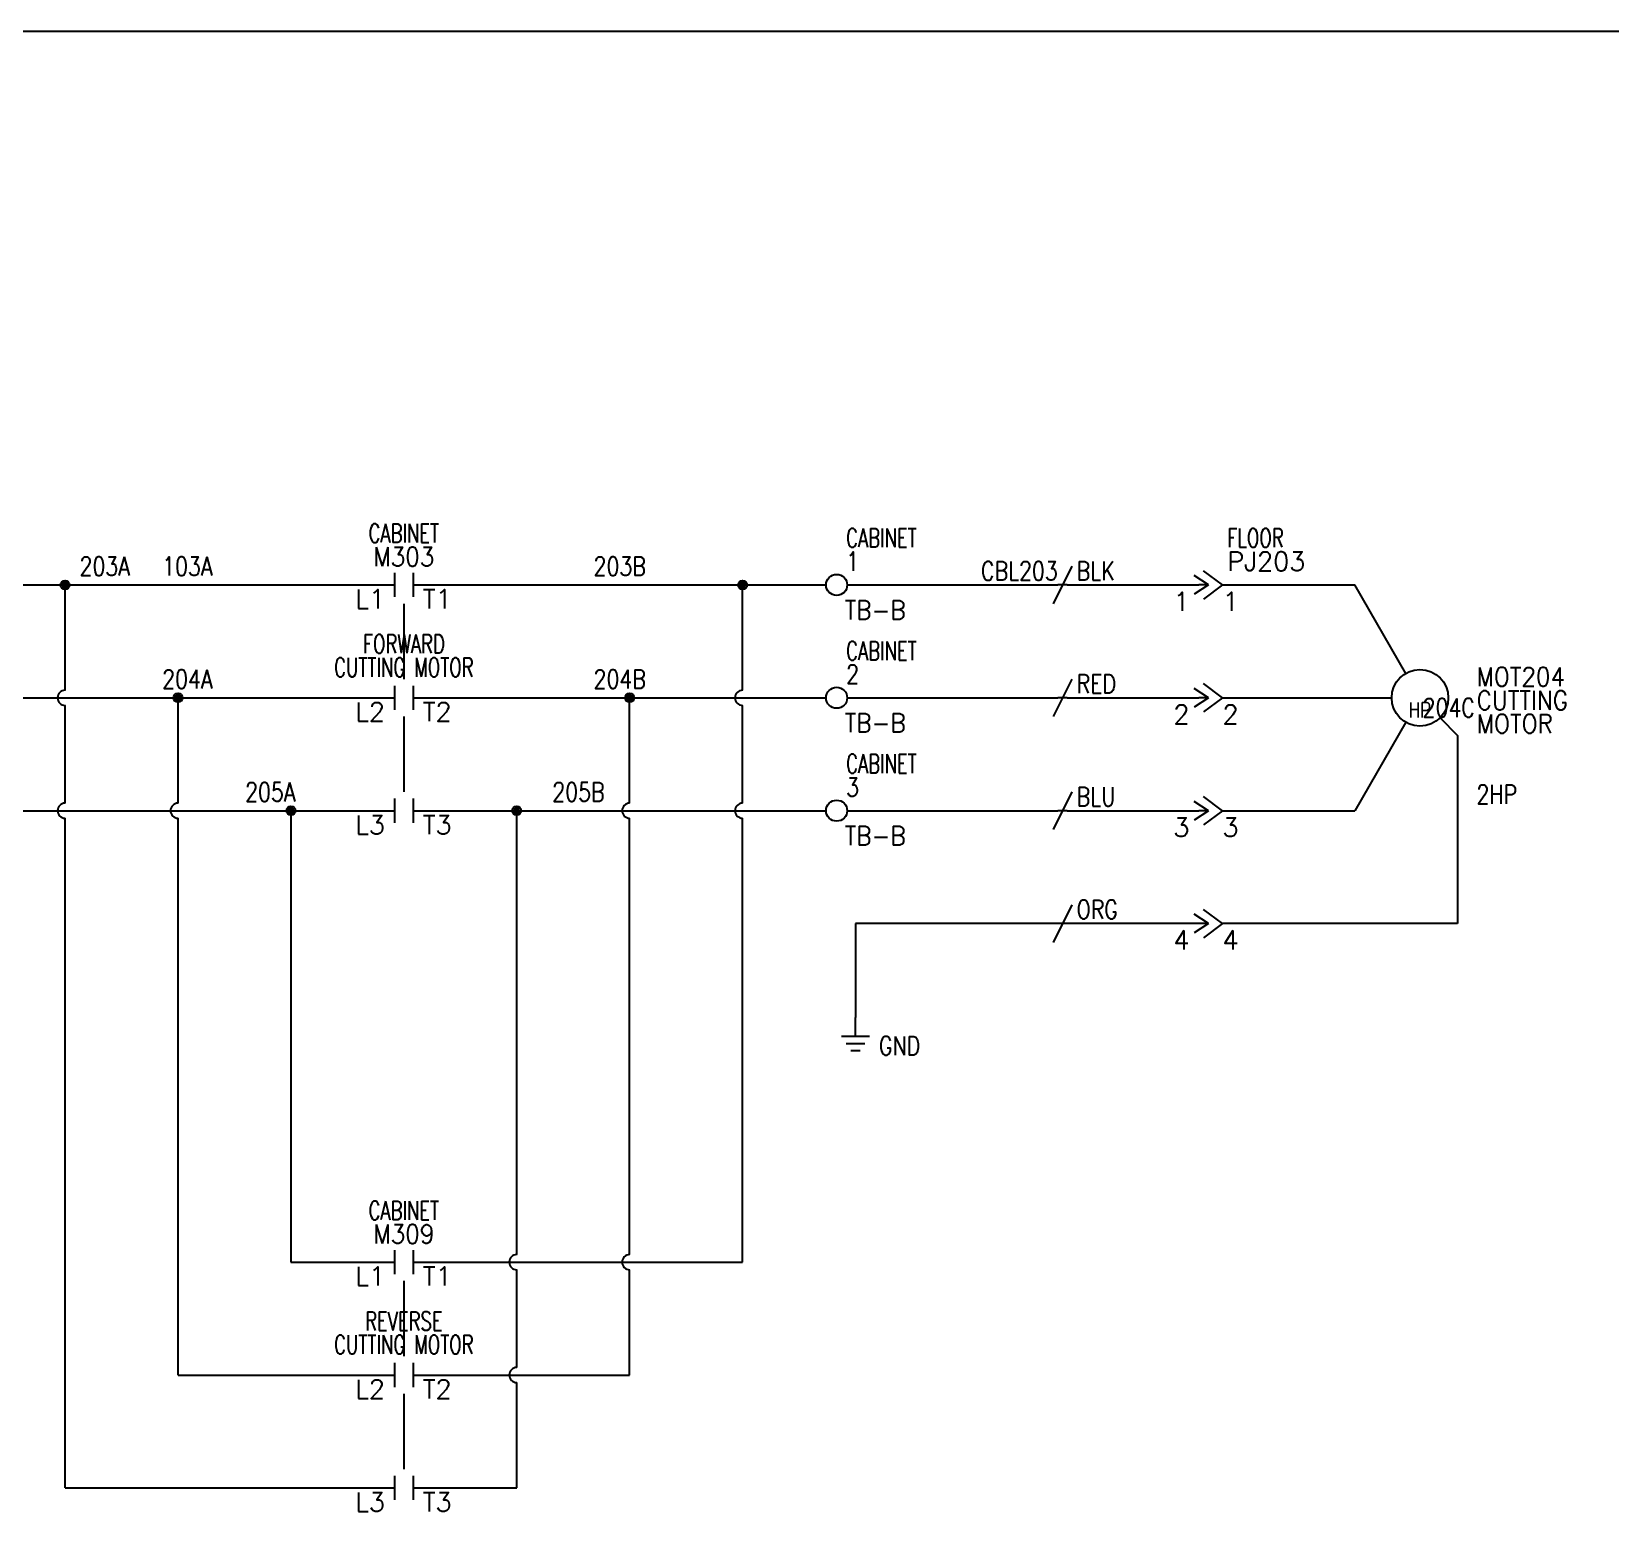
# Model space of a CAD drawing. Header units: inches. Extents: x 0 to 33.7, y 0 to 22.4.
# Drawn here: x 6.78 to 17.26, y 12.59 to 22.43 of the extents above; entities that cross this region are included whole.
import ezdxf
from ezdxf.enums import TextEntityAlignment as Align

# ---------------------------------------------------------------- set-up
doc = ezdxf.new("R2010")
doc.units = ezdxf.units.IN
doc.header["$MEASUREMENT"] = 0
for name, color, linetype in [('BLK_14AWG', 252, 'Continuous'), ('BLU_14AWG', 5, 'Continuous'), ('DESC', 1, 'Continuous'), ('DESCCHILD', 20, 'Continuous'), ('LINK', 9, 'Continuous'), ('LOC', 8, 'Continuous'), ('MISC', 5, 'Continuous'), ('ORG_14AWG', 40, 'Continuous'), ('RED_14AWG', 1, 'Continuous'), ('SYMS', 7, 'Continuous'), ('TAGS', 5, 'Continuous'), ('TERMS', 6, 'Continuous'), ('TITLE', 7, 'Continuous'), ('WIRENO', 3, 'Continuous')]:
    doc.layers.add(name, color=color, linetype=linetype)
doc.styles.add('ITALIC', font='ITALIC')
doc.styles.add('SIMPLEX', font='SIMPLEX')
doc.styles.add('WD', font='romans.shx')

# ---------------------------------------------------------------- blocks, each defined once
blk = doc.blocks.new('ACADE D Titleblock')
blk.add_line((33.469, 22.427), (0, 22.427))
at = {"layer": 'TITLE', "style": 'SIMPLEX'}
blk.add_attdef('CAD#', (33.701, 1.677), '', height=0.0938, rotation=90, dxfattribs=at)
at = {"layer": 'TITLE', "style": 'ITALIC'}
for tag, height, p in [('TITLE#1', 0.125, (30.281, 1.755)), ('TITLE#2', 0.125, (30.281, 1.552)), ('TITLE#3', 0.125, (30.281, 1.35)), ('TITLE#4', 0.125, (30.281, 1.147)), ('DWG#', 0.2, (31.121, 0.66)), ('SH#', 0.2, (31.541, 0.187)), ('SHTS', 0.2, (32.92, 0.187))]:
    blk.add_attdef(tag, text='', height=height, dxfattribs=at).set_placement(p, align=Align.MIDDLE_CENTER)
at = {"layer": 'TITLE'}
for tag, p, style in [('ENGINEER', (24.406, 0.664), 'ITALIC'), ('CHKDBY', (26.023, 0.664), 'ITALIC'), ('SCALE', (27.742, 0.139), 'SIMPLEX'), ('DATE', (29.152, 0.139), 'SIMPLEX'), ('JOB#', (24.632, 0.092), 'ITALIC'), ('DRAWNBY', (26.093, 0.092), 'ITALIC')]:
    blk.add_attdef(tag, p, '', height=0.0975, dxfattribs=dict(at, style=style))
at = {"layer": 'TITLE', "flags": 9}
blk.add_attdef('WD_TB', (27.182, -0.207), '', height=0.125, dxfattribs=at)
blk = doc.blocks.new('WDDOT')
for radius in [0.03, 0.0187, 0.00929]:
    blk.add_circle((0, 0), radius)
blk = doc.blocks.new('HMS21')
at = {"linetype": 'Continuous'}
for p, q in [((-0.062, 0.08), (-0.062, -0.08)), ((0.062, 0.08), (0.062, -0.08))]:
    blk.add_line(p, q, dxfattribs=at)
at = {"style": 'WD'}
for tag, width, p in [('INST', 0.7, (0, 0.451)), ('LOC', 0.7, (0, 0.281)), ('TAG2', 0.9, (0, 0.125)), ('XREF', 0.7, (0, -0.297)), ('DESC1', 0.7, (0, -0.454)), ('DESC2', 0.7, (0, -0.61)), ('DESC3', 0.7, (0, -0.766))]:
    blk.add_attdef(tag, text='', height=0.125, dxfattribs=dict(at, width=width)).set_placement(p, align=Align.CENTER)
for tag, p in [('X2LINK', (0, 0.125)), ('X8LINK', (0, -0.125))]:
    blk.add_attdef(tag, p, '', height=0.01, dxfattribs=at)
for tag, p, height, flags in [('X4TERM01', (-0.062, 0), 0.0125, 1), ('X1TERM02', (0.062, 0), 0.0125, 1), ('FAMILY', (0.097, 0.053), 0.01, 9), ('CONTACT', (0.097, 0.036), 0.01, 1)]:
    blk.add_attdef(tag, p, '', height=height, dxfattribs=dict(at, flags=flags))
at = {"linetype": 'Continuous', "style": 'WD', "flags": 8}
blk.add_attdef('TERM01', text='', height=0.125, dxfattribs=at).set_placement((-0.125, -0.031), align=Align.TOP_RIGHT)
blk.add_attdef('TERM02', text='', height=0.125, dxfattribs=at).set_placement((0.125, -0.031), align=Align.TOP_LEFT)
blk = doc.blocks.new('HMO13')
blk.add_circle((0, 0), 0.188)
at = {"style": 'WD'}
for tag, p, width in [('INST', (0.381, 0.403), 0.7), ('LOC', (0.381, 0.234), 0.7), ('TAG1', (0.375, 0.077), 0.9), ('DESC1', (0.376, -0.079), 0.9), ('DESC2', (0.376, -0.235), 0.9), ('DESC3', (0.376, -0.391), 0.9), ('RATING3', (0.375, -0.548), 0.8), ('RATING4', (0.375, -0.704), 0.8), ('WDTAGALT', (0.375, -0.875), 0.7)]:
    blk.add_attdef(tag, p, '', height=0.125, dxfattribs=dict(at, width=width))
at = {"style": 'WD', "flags": 1}
for tag, p in [('X0TERM01', (-0.094, 0.162)), ('X4TERM02', (-0.188, 0)), ('X0TERM03', (-0.094, -0.162)), ('X0TERM04', (0.133, -0.133))]:
    blk.add_attdef(tag, p, '', height=0.0125, dxfattribs=at)
at = {"linetype": 'Continuous', "style": 'WD', "flags": 9}
blk.add_attdef('ASSYCODE', text='', height=0.01, dxfattribs=at).set_placement((0, 0.125), align=Align.CENTER)
at = {"style": 'WD', "flags": 9}
blk.add_attdef('FAMILY', text='', height=0.01, dxfattribs=at).set_placement((-0.005, 0.17), align=Align.CENTER)
at = {"linetype": 'Continuous', "style": 'WD', "flags": 1}
for tag, p in [('MFG', (0, 0.14)), ('CAT', (0, 0.159))]:
    blk.add_attdef(tag, text='', height=0.01, dxfattribs=at).set_placement(p, align=Align.MIDDLE)
at = {"style": 'WD', "width": 0.8}
blk.add_attdef('RATING1', text='', height=0.1, dxfattribs=at).set_placement((0, 0), align=Align.CENTER)
blk.add_attdef('RATING2', text='', height=0.1, dxfattribs=at).set_placement((0, -0.031), align=Align.TOP_CENTER)
blk = doc.blocks.new('WD_WNH')
at = {"linetype": 'Continuous', "style": 'WD', "width": 0.8}
blk.add_attdef('WIRENO', text='', height=0.125, dxfattribs=at).set_placement((0, 0.062), align=Align.CENTER)
at = {"style": 'WD', "flags": 1}
for tag, p in [('W01USER', (0, 0.078)), ('W02USER', (0, 0.07)), ('W03USER', (0, 0.062)), ('W04USER', (0, 0.055)), ('W05USER', (0, 0.047)), ('W06USER', (0, 0.039)), ('W07USER', (0, 0.031)), ('W08USER', (0, 0.023)), ('W09USER', (0, 0.016)), ('W10USER', (0, 0.008))]:
    blk.add_attdef(tag, text='', height=0.005, dxfattribs=at).set_placement(p, align=Align.CENTER)
blk = doc.blocks.new('HT0002')
blk.add_circle((0, 0), 0.0699)
at = {"style": 'WD'}
for tag, p, width in [('INST', (0.062, 0.42), 0.7), ('LOC', (0.062, 0.25), 0.7), ('DESC1', (0.053, -0.385), 0.8)]:
    blk.add_attdef(tag, p, '', height=0.125, dxfattribs=dict(at, width=width))
at = {"linetype": 'Continuous', "style": 'WD'}
for tag, p, height, width, flags in [('TERM01', (0.062, 0.094), 0.125, 0.8, 8), ('TAGSTRIP', (0.053, -0.229), 0.125, 0.9, 8), ('CAT', (0.213, -0.406), 0.109, 0.8, 1), ('DESC2', (0.053, -0.541), 0.125, 0.8, 8), ('DESC3', (0.053, -0.698), 0.125, 0.8, 8)]:
    blk.add_attdef(tag, p, '', height=height, dxfattribs=dict(at, width=width, flags=flags))
at = {"style": 'WD', "flags": 1}
for tag, p, height in [('X4TERM01', (-0.07, 0), 0.0125), ('X4TERMDESC01', (-0.055, -0.023), 0.025), ('X2TERMDESC01', (-0.006, 0.029), 0.025), ('STRIPSEQ', (0, 0), 0.00125), ('X2TERM01', (0, 0.07), 0.0125), ('X2PIN01', (0.033, 0.084), 0.0125), ('X1TERMDESC01', (0.039, 0.007), 0.025), ('X1TERM01', (0.07, 0), 0.0125), ('X1PIN01', (0.087, 0.016), 0.0125), ('X4PIN01', (-0.114, -0.038), 0.0125), ('LINKTERM', (0, -0.002), 0.00125), ('X8TERM01', (0, -0.07), 0.0125), ('X8TERMDESC01', (0, -0.054), 0.025), ('X8PIN01', (0.026, -0.096), 0.0125)]:
    blk.add_attdef(tag, p, '', height=height, dxfattribs=at)
at = {"linetype": 'Continuous', "style": 'WD', "width": 0.8, "flags": 1}
blk.add_attdef('MFG', text='', height=0.109, dxfattribs=at).set_placement((0.088, -0.406), align=Align.RIGHT)
at = {"style": 'WD', "width": 0.7, "flags": 1}
blk.add_attdef('ASSYCODE', (0.062, -0.281), '', height=0.01, dxfattribs=at)
blk = doc.blocks.new('HC01PJ')
for p, q in [((-0.031, 0), (-0.125, 0.062)), ((-0.031, 0), (-0.125, -0.062)), ((-0.031, 0), (-0.094, 0)), ((0.062, 0), (-0.062, 0.094)), ((0.062, 0), (-0.062, -0.094))]:
    blk.add_line(p, q)
at = {"style": 'WD', "width": 0.7}
for tag, p in [('DESC1', (-0.031, 0.406)), ('DESC2', (-0.031, 0.25))]:
    blk.add_attdef(tag, text='', height=0.125, dxfattribs=at).set_placement(p, align=Align.RIGHT)
for tag, p in [('INST', (0.094, 0.406)), ('LOC', (0.094, 0.25))]:
    blk.add_attdef(tag, p, '', height=0.125, dxfattribs=at)
at = {"style": 'WD'}
for tag, p, height in [('TAG1', (0.094, 0.094), 0.125), ('X2LINK', (-0.062, 0.125), 0.01), ('X8LINK', (-0.062, -0.125), 0.01)]:
    blk.add_attdef(tag, p, '', height=height, dxfattribs=at)
for tag, p, height, flags in [('FAMILY', (0.048, 0.121), 0.01, 9), ('X4TERMDESC01', (-0.106, 0.022), 0.01, 1), ('X4TERM01', (-0.094, 0), 0.0125, 1), ('X1TERM02', (0.062, 0), 0.0125, 1), ('X1TERMDESC02', (0.067, 0.016), 0.01, 1)]:
    blk.add_attdef(tag, p, '', height=height, dxfattribs=dict(at, flags=flags))
at = {"linetype": 'Continuous', "style": 'WD', "flags": 9}
for tag, p in [('ASSYCODE', (0.067, 0.044)), ('MFG', (0.072, 0.057)), ('CAT', (0.073, 0.077))]:
    blk.add_attdef(tag, text='', height=0.01, dxfattribs=at).set_placement(p, align=Align.CENTER)
at = {"linetype": 'Continuous', "style": 'WD', "flags": 8}
blk.add_attdef('TERM01', text='', height=0.125, dxfattribs=at).set_placement((-0.156, -0.047), align=Align.TOP_RIGHT)
blk.add_attdef('TERM02', text='', height=0.125, dxfattribs=at).set_placement((0.062, -0.047), align=Align.TOP_LEFT)
blk = doc.blocks.new('HC02PJ')
for p, q in [((-0.031, 0), (-0.125, 0.062)), ((-0.031, 0), (-0.125, -0.062)), ((-0.031, 0), (-0.094, 0)), ((0.062, 0), (-0.062, 0.094)), ((0.062, 0), (-0.062, -0.094))]:
    blk.add_line(p, q)
at = {"style": 'WD', "width": 0.7}
for tag, p in [('DESC1', (-0.031, 0.406)), ('DESC2', (-0.031, 0.25))]:
    blk.add_attdef(tag, text='', height=0.125, dxfattribs=at).set_placement(p, align=Align.RIGHT)
for tag, p in [('INST', (0.094, 0.406)), ('LOC', (0.094, 0.25))]:
    blk.add_attdef(tag, p, '', height=0.125, dxfattribs=at)
at = {"style": 'WD'}
for tag, p, height in [('TAG2', (0.094, 0.094), 0.125), ('X2LINK', (-0.062, 0.125), 0.01), ('X8LINK', (-0.062, -0.125), 0.01)]:
    blk.add_attdef(tag, p, '', height=height, dxfattribs=at)
for tag, p, height, flags in [('FAMILY', (0.048, 0.121), 0.01, 9), ('X4TERMDESC01', (-0.113, 0.019), 0.01, 1), ('X4TERM01', (-0.094, 0), 0.0125, 1), ('X1TERM02', (0.062, 0), 0.0125, 1), ('X1TERMDESC02', (0.067, 0.014), 0.01, 1)]:
    blk.add_attdef(tag, p, '', height=height, dxfattribs=dict(at, flags=flags))
at = {"linetype": 'Continuous', "style": 'WD', "flags": 8}
blk.add_attdef('TERM01', text='', height=0.125, dxfattribs=at).set_placement((-0.156, -0.047), align=Align.TOP_RIGHT)
blk.add_attdef('TERM02', text='', height=0.125, dxfattribs=at).set_placement((0.062, -0.047), align=Align.TOP_LEFT)
blk = doc.blocks.new('HW01')
for p, q in [((0.062, 0.125), (-0.062, -0.125)), ((0.031, 0), (-0.031, 0))]:
    blk.add_line(p, q)
at = {"style": 'WD', "width": 0.7, "flags": 1}
for tag, p in [('INST', (0, 0.357)), ('LOC', (0, 0.188)), ('XREF', (0, -0.3)), ('DESC1', (0, -0.456)), ('DESC2', (0, -0.613))]:
    blk.add_attdef(tag, text='', height=0.125, dxfattribs=at).set_placement(p, align=Align.CENTER)
at = {"style": 'WD', "width": 0.8}
blk.add_attdef('TAG1', text='', height=0.125, dxfattribs=at).set_placement((-0.031, 0.031), align=Align.RIGHT)
at = {"style": 'WD'}
for tag, p in [('X2LINK', (0, 0.125)), ('X8LINK', (0, -0.125))]:
    blk.add_attdef(tag, p, '', height=0.01, dxfattribs=at)
at = {"style": 'WD', "flags": 9}
blk.add_attdef('FAMILY', text='', height=0.01, dxfattribs=at).set_placement((0.023, 0.118), align=Align.CENTER)
at = {"style": 'WD', "width": 0.8}
blk.add_attdef('RATING1', (0.094, 0.031), '', height=0.125, dxfattribs=at)
at = {"style": 'WD', "flags": 1}
for tag, p in [('X4TERM01', (-0.031, 0)), ('X1TERM01', (0.031, 0))]:
    blk.add_attdef(tag, p, '', height=0.0125, dxfattribs=at)
at = {"linetype": 'Continuous', "style": 'WD', "flags": 9}
blk.add_attdef('ASSYCODE', text='', height=0.01, dxfattribs=at).set_placement((0.029, 0.042), align=Align.CENTER)
at = {"style": 'WD', "width": 0.8, "flags": 1}
blk.add_attdef('MFG', text='', height=0.0938, dxfattribs=at).set_placement((-0.125, -0.031), align=Align.TOP_RIGHT)
blk.add_attdef('CAT', text='', height=0.0938, dxfattribs=at).set_placement((0.031, -0.031), align=Align.TOP_LEFT)
blk = doc.blocks.new('HW02')
for p, q in [((0.062, 0.125), (-0.062, -0.125)), ((0.031, 0), (-0.031, 0))]:
    blk.add_line(p, q)
at = {"style": 'WD', "width": 0.7, "flags": 1}
for tag, p in [('INST', (0, 0.357)), ('LOC', (0, 0.188)), ('XREF', (0, -0.3)), ('DESC1', (0, -0.456)), ('DESC2', (0, -0.613))]:
    blk.add_attdef(tag, text='', height=0.125, dxfattribs=at).set_placement(p, align=Align.CENTER)
at = {"style": 'WD', "width": 0.8}
blk.add_attdef('TAG2', text='', height=0.125, dxfattribs=at).set_placement((-0.031, 0.031), align=Align.RIGHT)
at = {"style": 'WD'}
for tag, p in [('X2LINK', (0, 0.125)), ('X8LINK', (0, -0.125))]:
    blk.add_attdef(tag, p, '', height=0.01, dxfattribs=at)
at = {"style": 'WD', "flags": 9}
blk.add_attdef('FAMILY', text='', height=0.01, dxfattribs=at).set_placement((0.023, 0.118), align=Align.CENTER)
at = {"style": 'WD', "width": 0.8}
blk.add_attdef('RATING1', (0.094, 0.031), '', height=0.125, dxfattribs=at)
at = {"style": 'WD', "flags": 1}
for tag, p in [('X4TERM01', (-0.031, 0)), ('X1TERM01', (0.031, 0))]:
    blk.add_attdef(tag, p, '', height=0.0125, dxfattribs=at)
blk = doc.blocks.new('VGND2')
for p, q in [((0, -0.125), (0, 0)), ((0.09375, -0.125), (-0.09375, -0.125)), ((-0.0625, -0.171875), (0.0625, -0.171875)), ((-0.03125, -0.21875), (0.03125, -0.21875))]:
    blk.add_line(p, q)
at = {"style": 'WD', "width": 0.8}
for tag, p in [('INST', (0.15625, 0.125)), ('LOC', (0.15625, -0.03125)), ('TAG1', (0.15625, -0.1875)), ('DESC1', (0.15625, -0.34375)), ('DESC2', (0.15625, -0.5))]:
    blk.add_attdef(tag, text='', height=0.125, dxfattribs=at).set_placement(p, align=Align.MIDDLE_LEFT)
at = {"style": 'WD', "flags": 1}
for tag in ['ASSYCODE', 'X2TERM01', 'CAT', 'FAMILY', 'MFG']:
    blk.add_attdef(tag, (0, 0), '', height=0.01, dxfattribs=at)

msp = doc.modelspace()

# ---------------------------------------------------------------- linework, layer by layer
at = {"layer": 'BLK_14AWG'}
for p, q in [((6.438, 18.75), (9.188, 18.75)), ((7, 18.05), (7, 18.75)), ((9.312, 18.75), (12.055, 18.75)), ((11.5, 18.05), (11.5, 18.75)), ((12.195, 18.75), (13.594, 18.75)), ((13.656, 18.75), (14.531, 18.75)), ((14.688, 18.75), (15.567, 18.75)), ((15.906, 18.162), (15.567, 18.75)), ((6.438, 18), (9.188, 18)), ((7, 17.3), (7, 17.95)), ((7.75, 17.3), (7.75, 18)), ((9.312, 18), (12.055, 18)), ((10.75, 17.3), (10.75, 18)), ((11.5, 17.3), (11.5, 17.95)), ((14.688, 18), (15.812, 18)), ((15.906, 17.838), (15.567, 17.25)), ((16.133, 17.867), (16.25, 17.75)), ((16.25, 17.75), (16.25, 16.5)), ((6.438, 17.25), (9.188, 17.25)), ((7, 12.75), (7, 17.2)), ((7.75, 13.5), (7.75, 17.2)), ((8.5, 17.25), (8.5, 14.25)), ((9.312, 17.25), (12.055, 17.25)), ((10, 14.3), (10, 17.25)), ((10.75, 14.3), (10.75, 17.2)), ((11.5, 14.25), (11.5, 17.2)), ((14.688, 17.25), (15.567, 17.25)), ((16.25, 16.5), (14.688, 16.5)), ((8.5, 14.25), (9.188, 14.25)), ((9.312, 14.25), (11.5, 14.25)), ((10, 13.55), (10, 14.2)), ((10.75, 13.5), (10.75, 14.2)), ((7.75, 13.5), (9.188, 13.5)), ((9.312, 13.5), (10.75, 13.5)), ((10, 12.75), (10, 13.45)), ((7, 12.75), (9.188, 12.75)), ((9.312, 12.75), (10, 12.75))]:
    msp.add_line(p, q, dxfattribs=at)
for centre in [(7, 18), (11.5, 18), (7, 17.25), (7.75, 17.25), (10.75, 17.25), (11.5, 17.25), (10, 14.25), (10.75, 14.25), (10, 13.5)]:
    msp.add_arc(centre, 0.05, 90, 270, dxfattribs=at)
at = {"layer": 'BLU_14AWG'}
for p, q in [((12.195, 17.25), (13.594, 17.25)), ((13.656, 17.25), (14.531, 17.25))]:
    msp.add_line(p, q, dxfattribs=at)
at = {"layer": 'LINK'}
for points in [[(9.25, 18.625), (9.25, 18.125)], [(9.25, 17.875), (9.25, 17.375)], [(9.25, 14.125), (9.25, 13.625)], [(9.25, 13.375), (9.25, 12.875)]]:
    msp.add_lwpolyline(points, dxfattribs=at)
at = {"layer": 'ORG_14AWG'}
for p, q in [((12.25, 16.5), (12.25, 15.875)), ((13.594, 16.5), (12.25, 16.5)), ((14.531, 16.5), (13.656, 16.5))]:
    msp.add_line(p, q, dxfattribs=at)
at = {"layer": 'RED_14AWG'}
for p, q in [((12.195, 18), (13.594, 18)), ((13.656, 18), (14.531, 18))]:
    msp.add_line(p, q, dxfattribs=at)

# ---------------------------------------------------------------- block references
msp.add_blockref('ACADE D Titleblock', (0, 0))
at = {"layer": 'SYMS'}
ref = msp.add_blockref('HMS21', (9.25, 18.75), dxfattribs=at)
ref.add_attrib('LOC', 'CABINET', dxfattribs={"layer": 'LOC', "height": 0.125, "style": 'WD', "width": 0.7}).set_placement((9.25, 19.031), align=Align.CENTER)
ref.add_attrib('TERM02', 'T1', dxfattribs={"layer": 'TERMS', "linetype": 'Continuous', "height": 0.125, "style": 'WD', "flags": 8}).set_placement((9.375, 18.719), align=Align.TOP_LEFT)
ref.add_attrib('TERM01', 'L1', dxfattribs={"layer": 'TERMS', "linetype": 'Continuous', "height": 0.125, "style": 'WD', "flags": 8}).set_placement((9.125, 18.719), align=Align.TOP_RIGHT)
ref.add_attrib('DESC2', 'CUTTING MOTOR', dxfattribs={"layer": 'DESCCHILD', "height": 0.125, "style": 'WD', "width": 0.7}).set_placement((9.25, 18.14), align=Align.CENTER)
ref.add_attrib('DESC1', 'FORWARD', dxfattribs={"layer": 'DESCCHILD', "height": 0.125, "style": 'WD', "width": 0.7}).set_placement((9.25, 18.296), align=Align.CENTER)
ref.add_attrib('TAG2', 'M303', dxfattribs={"layer": 'TAGS', "height": 0.125, "style": 'WD', "width": 0.9}).set_placement((9.25, 18.875), align=Align.CENTER)
ref = msp.add_blockref('HT0002', (12.125, 18.75), dxfattribs=at)
ref.add_attrib('TERM01', '1', (12.188, 18.844), dxfattribs={"layer": 'TERMS', "linetype": 'Continuous', "height": 0.125, "style": 'WD', "width": 0.8, "flags": 8})
ref.add_attrib('LOC', 'CABINET', (12.188, 19), dxfattribs={"layer": 'LOC', "height": 0.125, "style": 'WD', "width": 0.7})
ref.add_attrib('TAGSTRIP', 'TB-B', (12.178, 18.521), dxfattribs={"layer": 'TAGS', "linetype": 'Continuous', "height": 0.125, "style": 'WD', "width": 0.9, "flags": 8})
ref = msp.add_blockref('HC01PJ', (14.625, 18.75), dxfattribs=at)
ref.add_attrib('LOC', 'FLOOR', (14.719, 19), dxfattribs={"layer": 'LOC', "height": 0.125, "style": 'WD', "width": 0.7})
ref.add_attrib('TAG1', 'PJ203', (14.719, 18.844), dxfattribs={"layer": 'TAGS', "height": 0.125, "style": 'WD'})
ref.add_attrib('TERM01', '1', dxfattribs={"layer": 'TERMS', "linetype": 'Continuous', "height": 0.125, "style": 'WD', "flags": 8}).set_placement((14.469, 18.703), align=Align.TOP_RIGHT)
ref.add_attrib('TERM02', '1', dxfattribs={"layer": 'TERMS', "linetype": 'Continuous', "height": 0.125, "style": 'WD', "flags": 8}).set_placement((14.688, 18.703), align=Align.TOP_LEFT)
ref = msp.add_blockref('HW01', (13.625, 18.75), dxfattribs=at)
ref.add_attrib('RATING1', 'BLK', (13.719, 18.781), dxfattribs={"layer": 'MISC', "height": 0.125, "style": 'WD', "width": 0.8})
ref.add_attrib('TAG1', 'CBL203', dxfattribs={"layer": 'TAGS', "height": 0.125, "style": 'WD', "width": 0.8}).set_placement((13.594, 18.781), align=Align.RIGHT)
for p in [(7, 18.75), (11.5, 18.75), (7.75, 18), (10.75, 18), (8.5, 17.25), (10, 17.25)]:
    msp.add_blockref('WDDOT', p, dxfattribs=at)
ref = msp.add_blockref('HT0002', (12.125, 18), dxfattribs=at)
ref.add_attrib('TERM01', '2', (12.188, 18.094), dxfattribs={"layer": 'TERMS', "linetype": 'Continuous', "height": 0.125, "style": 'WD', "width": 0.8, "flags": 8})
ref.add_attrib('LOC', 'CABINET', (12.188, 18.25), dxfattribs={"layer": 'LOC', "height": 0.125, "style": 'WD', "width": 0.7})
ref.add_attrib('TAGSTRIP', 'TB-B', (12.178, 17.771), dxfattribs={"layer": 'TAGS', "linetype": 'Continuous', "height": 0.125, "style": 'WD', "width": 0.9, "flags": 8})
ref = msp.add_blockref('HW02', (13.625, 18), dxfattribs=at)
ref.add_attrib('RATING1', 'RED', (13.719, 18.031), dxfattribs={"layer": 'MISC', "height": 0.125, "style": 'WD', "width": 0.8})
ref = msp.add_blockref('HMO13', (16, 18), dxfattribs=at)
ref.add_attrib('RATING4', '2HP', (16.375, 17.296), dxfattribs={"layer": 'MISC', "height": 0.125, "style": 'WD', "width": 0.8})
ref.add_attrib('RATING2', 'HP', dxfattribs={"layer": 'MISC', "height": 0.1, "style": 'WD', "width": 0.8}).set_placement((16, 17.969), align=Align.TOP_CENTER)
ref.add_attrib('DESC1', 'CUTTING', (16.376, 17.921), dxfattribs={"layer": 'DESC', "height": 0.125, "style": 'WD', "width": 0.9})
ref.add_attrib('DESC2', 'MOTOR', (16.376, 17.765), dxfattribs={"layer": 'DESC', "height": 0.125, "style": 'WD', "width": 0.9})
ref.add_attrib('TAG1', 'MOT204', (16.375, 18.077), dxfattribs={"layer": 'TAGS', "height": 0.125, "style": 'WD', "width": 0.9})
ref = msp.add_blockref('HMS21', (9.25, 18), dxfattribs=at)
ref.add_attrib('TERM02', 'T2', dxfattribs={"layer": 'TERMS', "linetype": 'Continuous', "height": 0.125, "style": 'WD', "flags": 8}).set_placement((9.375, 17.969), align=Align.TOP_LEFT)
ref.add_attrib('TERM01', 'L2', dxfattribs={"layer": 'TERMS', "linetype": 'Continuous', "height": 0.125, "style": 'WD', "flags": 8}).set_placement((9.125, 17.969), align=Align.TOP_RIGHT)
ref = msp.add_blockref('HC02PJ', (14.625, 18), dxfattribs=at)
ref.add_attrib('TERM01', '2', dxfattribs={"layer": 'TERMS', "linetype": 'Continuous', "height": 0.125, "style": 'WD', "flags": 8}).set_placement((14.469, 17.953), align=Align.TOP_RIGHT)
ref.add_attrib('TERM02', '2', dxfattribs={"layer": 'TERMS', "linetype": 'Continuous', "height": 0.125, "style": 'WD', "flags": 8}).set_placement((14.688, 17.953), align=Align.TOP_LEFT)
ref = msp.add_blockref('HT0002', (12.125, 17.25), dxfattribs=at)
ref.add_attrib('TERM01', '3', (12.188, 17.344), dxfattribs={"layer": 'TERMS', "linetype": 'Continuous', "height": 0.125, "style": 'WD', "width": 0.8, "flags": 8})
ref.add_attrib('LOC', 'CABINET', (12.188, 17.5), dxfattribs={"layer": 'LOC', "height": 0.125, "style": 'WD', "width": 0.7})
ref.add_attrib('TAGSTRIP', 'TB-B', (12.178, 17.021), dxfattribs={"layer": 'TAGS', "linetype": 'Continuous', "height": 0.125, "style": 'WD', "width": 0.9, "flags": 8})
ref = msp.add_blockref('HMS21', (9.25, 17.25), dxfattribs=at)
ref.add_attrib('TERM02', 'T3', dxfattribs={"layer": 'TERMS', "linetype": 'Continuous', "height": 0.125, "style": 'WD', "flags": 8}).set_placement((9.375, 17.219), align=Align.TOP_LEFT)
ref.add_attrib('TERM01', 'L3', dxfattribs={"layer": 'TERMS', "linetype": 'Continuous', "height": 0.125, "style": 'WD', "flags": 8}).set_placement((9.125, 17.219), align=Align.TOP_RIGHT)
ref = msp.add_blockref('HW02', (13.625, 17.25), dxfattribs=at)
ref.add_attrib('RATING1', 'BLU', (13.719, 17.281), dxfattribs={"layer": 'MISC', "height": 0.125, "style": 'WD', "width": 0.8})
ref = msp.add_blockref('HC02PJ', (14.625, 17.25), dxfattribs=at)
ref.add_attrib('TERM01', '3', dxfattribs={"layer": 'TERMS', "linetype": 'Continuous', "height": 0.125, "style": 'WD', "flags": 8}).set_placement((14.469, 17.203), align=Align.TOP_RIGHT)
ref.add_attrib('TERM02', '3', dxfattribs={"layer": 'TERMS', "linetype": 'Continuous', "height": 0.125, "style": 'WD', "flags": 8}).set_placement((14.688, 17.203), align=Align.TOP_LEFT)
ref = msp.add_blockref('HW02', (13.625, 16.5), dxfattribs=at)
ref.add_attrib('RATING1', 'ORG', (13.719, 16.531), dxfattribs={"layer": 'MISC', "height": 0.125, "style": 'WD', "width": 0.8})
ref = msp.add_blockref('HC02PJ', (14.625, 16.5), dxfattribs=at)
ref.add_attrib('TERM01', '4', dxfattribs={"layer": 'TERMS', "linetype": 'Continuous', "height": 0.125, "style": 'WD', "flags": 8}).set_placement((14.469, 16.453), align=Align.TOP_RIGHT)
ref.add_attrib('TERM02', '4', dxfattribs={"layer": 'TERMS', "linetype": 'Continuous', "height": 0.125, "style": 'WD', "flags": 8}).set_placement((14.688, 16.453), align=Align.TOP_LEFT)
ref = msp.add_blockref('VGND2', (12.25, 15.875), dxfattribs=at)
ref.add_attrib('TAG1', 'GND', dxfattribs={"layer": 'TAGS', "height": 0.125, "style": 'WD', "width": 0.8}).set_placement((12.406, 15.688), align=Align.MIDDLE_LEFT)
ref = msp.add_blockref('HMS21', (9.25, 14.25), dxfattribs=at)
ref.add_attrib('LOC', 'CABINET', dxfattribs={"layer": 'LOC', "height": 0.125, "style": 'WD', "width": 0.7}).set_placement((9.25, 14.531), align=Align.CENTER)
ref.add_attrib('TERM02', 'T1', dxfattribs={"layer": 'TERMS', "linetype": 'Continuous', "height": 0.125, "style": 'WD', "flags": 8}).set_placement((9.375, 14.219), align=Align.TOP_LEFT)
ref.add_attrib('TERM01', 'L1', dxfattribs={"layer": 'TERMS', "linetype": 'Continuous', "height": 0.125, "style": 'WD', "flags": 8}).set_placement((9.125, 14.219), align=Align.TOP_RIGHT)
ref.add_attrib('DESC2', 'CUTTING MOTOR', dxfattribs={"layer": 'DESCCHILD', "height": 0.125, "style": 'WD', "width": 0.7}).set_placement((9.25, 13.64), align=Align.CENTER)
ref.add_attrib('DESC1', 'REVERSE', dxfattribs={"layer": 'DESCCHILD', "height": 0.125, "style": 'WD', "width": 0.7}).set_placement((9.25, 13.796), align=Align.CENTER)
ref.add_attrib('TAG2', 'M309', dxfattribs={"layer": 'TAGS', "height": 0.125, "style": 'WD', "width": 0.9}).set_placement((9.25, 14.375), align=Align.CENTER)
ref = msp.add_blockref('HMS21', (9.25, 13.5), dxfattribs=at)
ref.add_attrib('TERM02', 'T2', dxfattribs={"layer": 'TERMS', "linetype": 'Continuous', "height": 0.125, "style": 'WD', "flags": 8}).set_placement((9.375, 13.469), align=Align.TOP_LEFT)
ref.add_attrib('TERM01', 'L2', dxfattribs={"layer": 'TERMS', "linetype": 'Continuous', "height": 0.125, "style": 'WD', "flags": 8}).set_placement((9.125, 13.469), align=Align.TOP_RIGHT)
ref = msp.add_blockref('HMS21', (9.25, 12.75), dxfattribs=at)
ref.add_attrib('TERM02', 'T3', dxfattribs={"layer": 'TERMS', "linetype": 'Continuous', "height": 0.125, "style": 'WD', "flags": 8}).set_placement((9.375, 12.719), align=Align.TOP_LEFT)
ref.add_attrib('TERM01', 'L3', dxfattribs={"layer": 'TERMS', "linetype": 'Continuous', "height": 0.125, "style": 'WD', "flags": 8}).set_placement((9.125, 12.719), align=Align.TOP_RIGHT)
at = {"layer": 'WIRENO'}
ref = msp.add_blockref('WD_WNH', (7.263, 18.75), dxfattribs=at)
ref.add_attrib('WIRENO', '203A', dxfattribs={"linetype": 'Continuous', "height": 0.125, "style": 'WD', "width": 0.8}).set_placement((7.263, 18.812), align=Align.CENTER)
ref = msp.add_blockref('WD_WNH', (7.812, 18.75), dxfattribs=at)
ref.add_attrib('WIRENO', '103A', dxfattribs={"linetype": 'Continuous', "height": 0.125, "style": 'WD', "width": 0.8}).set_placement((7.812, 18.812), align=Align.CENTER)
ref = msp.add_blockref('WD_WNH', (10.684, 18.75), dxfattribs=at)
ref.add_attrib('WIRENO', '203B', dxfattribs={"linetype": 'Continuous', "height": 0.125, "style": 'WD', "width": 0.8}).set_placement((10.684, 18.812), align=Align.CENTER)
ref = msp.add_blockref('WD_WNH', (7.812, 18), dxfattribs=at)
ref.add_attrib('WIRENO', '204A', dxfattribs={"linetype": 'Continuous', "height": 0.125, "style": 'WD', "width": 0.8}).set_placement((7.812, 18.062), align=Align.CENTER)
ref = msp.add_blockref('WD_WNH', (10.684, 18), dxfattribs=at)
ref.add_attrib('WIRENO', '204B', dxfattribs={"linetype": 'Continuous', "height": 0.125, "style": 'WD', "width": 0.8}).set_placement((10.684, 18.062), align=Align.CENTER)
ref = msp.add_blockref('WD_WNH', (16.191, 17.809), dxfattribs=at)
ref.add_attrib('WIRENO', '204C', dxfattribs={"linetype": 'Continuous', "height": 0.125, "style": 'WD', "width": 0.8}).set_placement((16.191, 17.871), align=Align.CENTER)
ref = msp.add_blockref('WD_WNH', (8.363, 17.25), dxfattribs=at)
ref.add_attrib('WIRENO', '205A', dxfattribs={"linetype": 'Continuous', "height": 0.125, "style": 'WD', "width": 0.8}).set_placement((8.363, 17.312), align=Align.CENTER)
ref = msp.add_blockref('WD_WNH', (10.41, 17.25), dxfattribs=at)
ref.add_attrib('WIRENO', '205B', dxfattribs={"linetype": 'Continuous', "height": 0.125, "style": 'WD', "width": 0.8}).set_placement((10.41, 17.312), align=Align.CENTER)

doc.saveas('drawing.dxf')
